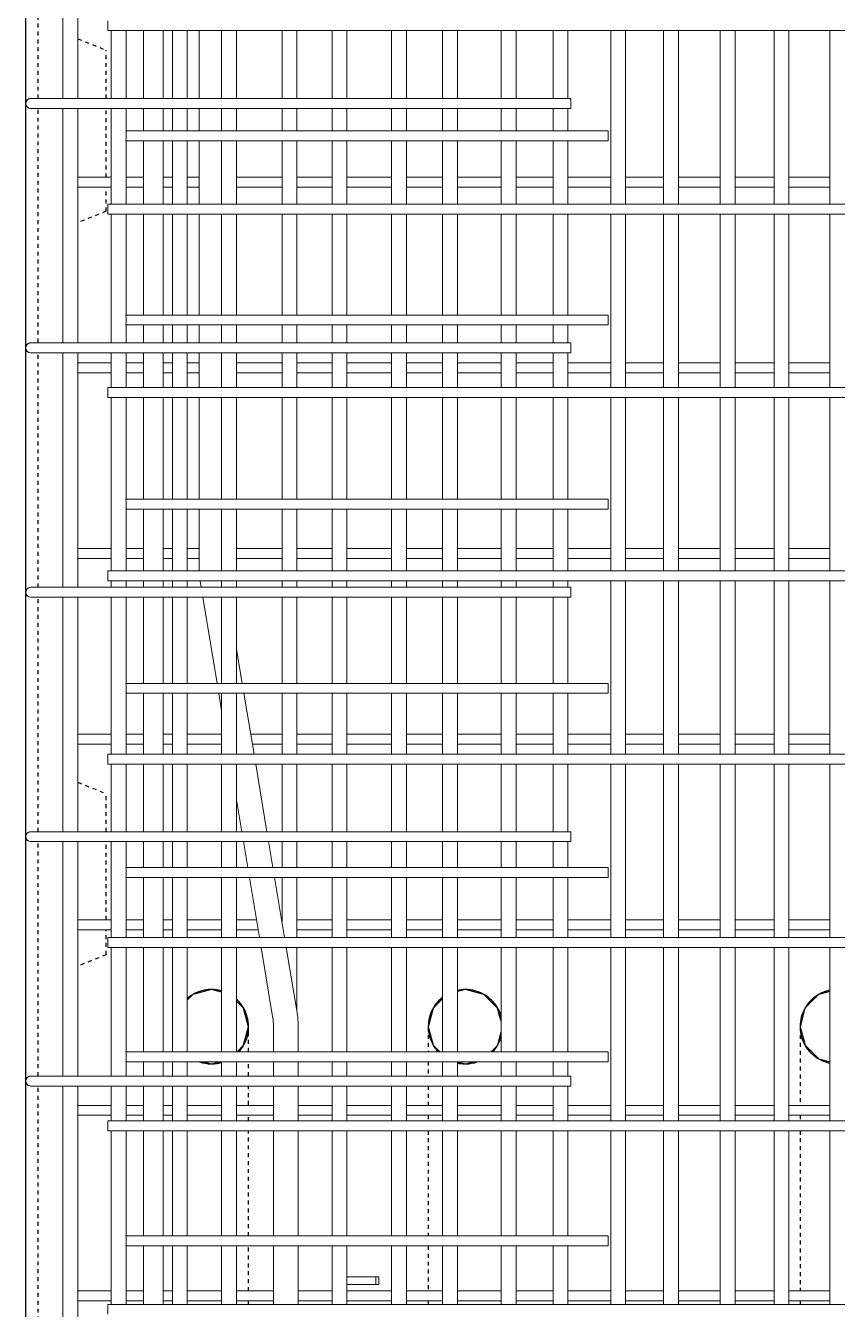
# Model space of a CAD drawing. Header units: millimetres. Extents: x -22025 to -1429, y -2879 to 29261.
# Drawn here: x -20245 to -19590, y -473 to 563 of the extents above; entities that cross this region are included whole.
import ezdxf

# ---------------------------------------------------------------- set-up
doc = ezdxf.new("R2010")
doc.units = ezdxf.units.MM
doc.linetypes.add('Dash', pattern=[6.36, 3.18, -3.18])
for name, color, linetype, lineweight in [('A-GENM', 13, 'Continuous', 18), ('A-WALL', 113, 'Continuous', 25), ('A-WALL-HDLN', 110, 'Dash', 25), ('S-RBAR', 171, 'Continuous', 18)]:
    doc.layers.add(name, color=color, linetype=linetype, lineweight=lineweight)

# ---------------------------------------------------------------- blocks, each defined once
blk = doc.blocks.new('RR spread anchor face based - RR-SA-1_4-160-V1-Elevation Front Copy 1')
at = {"layer": 'A-GENM'}
for p, q in [((-19985.3, -447), (-19962.1, -447)), ((-19962.1, -453), (-19985.3, -453)), ((-19962.1, -447), (-19959.6, -447)), ((-19962.1, -453), (-19962.1, -447)), ((-19959.6, -453), (-19962.1, -453)), ((-19959.6, -447), (-19959.6, -453))]:
    blk.add_line(p, q, dxfattribs=at)

msp = doc.modelspace()

# ---------------------------------------------------------------- linework, layer by layer
at = {"layer": 'A-WALL'}
for p, q in [((-20244.5695, -1395), (-20244.5695, 7660)), ((-20086.41565, -217.20083), (-20094.67313, -215)), ((-19889.67313, -215), (-19896.10796, -216.72879)), ((-20101.1158, -273.28286), (-20094.67313, -275)), ((-20094.67313, -275), (-20088.28166, -273.28286)), ((-19896.10796, -273.28495), (-19889.67313, -275)), ((-19889.67313, -275), (-19883.28166, -273.28286))]:
    msp.add_line(p, q, dxfattribs=at)
at = {"layer": 'A-WALL', "flags": 128}
for points in [[(-20094.67313, -215), (-20109.70763, -219.03919), (-20114.14093, -223.49019)], [(-19860.85521, -240.60009), (-19863.71232, -229.96549), (-19874.74222, -218.97947), (-19889.67313, -215)], [(-19595.5695, -216.58413), (-19604.70763, -219.03919), (-19615.69366, -230.06909), (-19619.67313, -245)], [(-20064.67313, -245), (-20068.71232, -229.96549), (-20074.41565, -224.28485)], [(-19908.10796, -222.4531), (-19915.69366, -230.06909), (-19919.67313, -245)], [(-20073.98326, -265.28286), (-20068.6526, -259.93091), (-20064.67313, -245)], [(-20064.67313, -250.06082), (-20064.67313, -245.13838), (-20064.67313, -245)], [(-19919.67313, -245), (-19915.63393, -260.03451), (-19910.36462, -265.28286)], [(-19619.67313, -245), (-19615.63393, -260.03451), (-19604.60403, -271.02053), (-19595.5695, -273.42847)], [(-19868.98326, -265.28286), (-19863.6526, -259.93091), (-19860.85521, -249.43517)]]:
    msp.add_lwpolyline(points, dxfattribs=at)
at = {"layer": 'A-WALL'}
for centre, start, end in [((-20094.67313, -245), 90.72252687, 119.42229601), ((-20094.67313, -245), 75, 89.26639009), ((-19889.67313, -245), 90.72252687, 102.43114358), ((-19889.67313, -245), 61.01869337, 89.26639009), ((-19589.67313, -245), 101.39091577, 119.42229601), ((-20094.67313, -245), 120.83030229, 130.78622446), ((-20094.67313, -245), 30.83105155, 47.30733432), ((-19889.67313, -245), 128.29242144, 149.6053058), ((-19889.67313, -245), 30.83105155, 59.6045335), ((-19589.67313, -245), 120.83030229, 149.6053058), ((-20094.67313, -245), 0.3777518, 29.77056829), ((-19889.67313, -245), 150.6727618, 179.61937532), ((-19889.67313, -245), 15.80010152, 29.77056829), ((-19589.67313, -245), 150.6727618, 179.61937532), ((-20094.67313, -245), 330.71898335, 359.57221129), ((-19889.67313, -245), 180.42457698, 209.72326815), ((-19589.67313, -245), 180.42457698, 209.72326815), ((-19889.67313, -245), 330.71898335, 344.19989848), ((-20094.67313, -245), 317.24604416, 329.6241405), ((-19889.67313, -245), 210.81300667, 222.75395584), ((-19889.67313, -245), 317.24604416, 329.6241405), ((-19589.67313, -245), 210.81300667, 239.62313313), ((-20094.67313, -245), 251.52197014, 269.26797703), ((-20094.67313, -245), 270.72093746, 285), ((-19889.67313, -245), 257.56885642, 269.26797703), ((-19889.67313, -245), 270.72093746, 288.47802986), ((-19589.67313, -245), 241.01713814, 258.60908423)]:
    msp.add_arc(centre, 30, start, end, dxfattribs=at)
at = {"layer": 'A-WALL-HDLN'}
for p, q in [((-20234.56692, 504), (-20234.56692, 693.22222)), ((-20202.5695, 552.19023), (-20179.5695, 542.99023)), ((-20179.5695, 504), (-20179.5695, 542.99023)), ((-20234.56692, 307.24864), (-20234.56692, 496)), ((-20179.5695, 440.40138), (-20179.5695, 496)), ((-20179.5695, 412.99023), (-20179.5695, 432.40138)), ((-20179.5695, 412.99023), (-20202.5695, 403.79023)), ((-20234.56692, 109.55556), (-20234.56692, 298.77778)), ((-20234.56692, -87.66667), (-20234.56692, 101.55556)), ((-20202.5695, -47.80977), (-20179.5695, -57.00977)), ((-20179.5695, -87.66667), (-20179.5695, -57.00977)), ((-20234.56692, -284.88889), (-20234.56692, -95.66667)), ((-20179.5695, -158.73241), (-20179.5695, -95.66667)), ((-20179.5695, -187.00977), (-20179.5695, -166.73241)), ((-20179.5695, -187.00977), (-20202.5695, -196.20977)), ((-20234.56692, -482.11111), (-20234.56692, -292.88889)), ((-20064.67313, -308.13961), (-20064.67313, -292.88889)), ((-20064.67313, -321.11475), (-20064.67313, -316.51586)), ((-19919.67313, -316.51586), (-19919.67313, -321.11475)), ((-19619.67313, -316.51586), (-19619.67313, -321.11475)), ((-20064.67313, -413.92399), (-20064.67313, -329.11475)), ((-19919.67313, -335), (-19919.67313, -413.92399)), ((-19619.67313, -335), (-19619.67313, -458.29931)), ((-20064.67313, -458.29931), (-20064.67313, -421.92399)), ((-19919.67313, -421.92399), (-19919.67313, -458.29931)), ((-20064.67313, -469.09836), (-20064.67313, -466.29931)), ((-19919.67313, -466.29931), (-19919.67313, -469.09836)), ((-19619.67313, -466.29931), (-19619.67313, -469.09836))]:
    msp.add_line(p, q, dxfattribs=at)
at = {"layer": 'A-WALL-HDLN', "flags": 128}
for points in [[(-19919.67313, -245.38007), (-19919.67313, -249.10169), (-19919.67313, -261.03291), (-19919.67313, -265.28286)], [(-19619.67313, -245.38007), (-19619.67313, -249.10169), (-19619.67313, -261.03291), (-19619.67313, -279.70613), (-19619.67313, -303.41931), (-19619.67313, -308.51586)], [(-20064.67313, -265.28286), (-20064.67313, -263.98882), (-20064.67313, -250.72272), (-20064.67313, -250.06314)], [(-20064.67313, -284.88889), (-20064.67313, -283.7275), (-20064.67313, -273.28286)], [(-19919.67313, -273.28286), (-19919.67313, -279.70613), (-19919.67313, -284.88889)], [(-19919.67313, -292.88889), (-19919.67313, -303.41931), (-19919.67313, -308.51586)], [(-19919.67313, -329.11475), (-19919.67313, -330.01104), (-19919.67313, -335)], [(-19619.67313, -329.11475), (-19619.67313, -330.01104), (-19619.67313, -335)]]:
    msp.add_lwpolyline(points, dxfattribs=at)
at = {"layer": 'S-RBAR'}
for p, q in [((-20214.5695, 504), (-20214.5695, 693.22222)), ((-20202.5695, 504), (-20202.5695, 693.22222)), ((-20178.38411, 566.78689), (-20178.38411, 558.78689)), ((-19004.5695, 558.78689), (-20178.38411, 558.78689)), ((-20175.5695, 504), (-20175.5695, 558.78689)), ((-20163.5695, 504), (-20163.5695, 558.78689)), ((-20149.5695, 504), (-20149.5695, 558.78689)), ((-20133.5695, 504), (-20133.5695, 558.78689)), ((-20126.14093, 504), (-20126.14093, 558.78689)), ((-20114.14093, 504), (-20114.14093, 558.78689)), ((-20104.5695, 504), (-20104.5695, 558.78689)), ((-20086.41565, 504), (-20086.41565, 558.78689)), ((-20074.41565, 504), (-20074.41565, 558.78689)), ((-20037.71235, 504), (-20037.71235, 558.78689)), ((-20025.71235, 504), (-20025.71235, 558.78689)), ((-19997.26181, 504), (-19997.26181, 558.78689)), ((-19985.26181, 504), (-19985.26181, 558.78689)), ((-19949.28378, 504), (-19949.28378, 558.78689)), ((-19937.28378, 504), (-19937.28378, 558.78689)), ((-19908.10796, 504), (-19908.10796, 558.78689)), ((-19896.10796, 504), (-19896.10796, 558.78689)), ((-19860.85521, 504), (-19860.85521, 558.78689)), ((-19848.85521, 504), (-19848.85521, 558.78689)), ((-19818.95411, 504), (-19818.95411, 558.78689)), ((-19806.95411, 504), (-19806.95411, 558.78689)), ((-19772.42664, 418.80328), (-19772.42664, 558.78689)), ((-19760.42664, 418.80328), (-19760.42664, 558.78689)), ((-19729.80027, 418.80328), (-19729.80027, 558.78689)), ((-19717.80027, 418.80328), (-19717.80027, 558.78689)), ((-19683.99807, 418.80328), (-19683.99807, 558.78689)), ((-19671.99807, 418.80328), (-19671.99807, 558.78689)), ((-19640.64642, 418.80328), (-19640.64642, 558.78689)), ((-19628.64642, 418.80328), (-19628.64642, 558.78689)), ((-19595.5695, 418.80328), (-19595.5695, 558.78689)), ((-20240.5695, 504), (-20220.5695, 504)), ((-19804.5695, 504), (-20220.5695, 504)), ((-19804.5695, 504), (-19804.5695, 496)), ((-20240.5695, 496), (-20220.5695, 496)), ((-19804.5695, 496), (-20220.5695, 496)), ((-20214.5695, 307.24864), (-20214.5695, 496)), ((-20202.5695, 307.24864), (-20202.5695, 496)), ((-20175.5695, 418.80328), (-20175.5695, 496)), ((-20163.5695, 418.80328), (-20163.5695, 496)), ((-20149.5695, 477.92277), (-20149.5695, 496)), ((-20133.5695, 477.92277), (-20133.5695, 496)), ((-20126.14093, 477.92277), (-20126.14093, 496)), ((-20114.14093, 477.92277), (-20114.14093, 496)), ((-20104.5695, 477.92277), (-20104.5695, 496)), ((-20086.41565, 477.92277), (-20086.41565, 496)), ((-20074.41565, 477.92277), (-20074.41565, 496)), ((-20037.71235, 477.92277), (-20037.71235, 496)), ((-20025.71235, 477.92277), (-20025.71235, 496)), ((-19997.26181, 477.92277), (-19997.26181, 496)), ((-19985.26181, 477.92277), (-19985.26181, 496)), ((-19949.28378, 477.92277), (-19949.28378, 496)), ((-19937.28378, 477.92277), (-19937.28378, 496)), ((-19908.10796, 477.92277), (-19908.10796, 496)), ((-19896.10796, 477.92277), (-19896.10796, 496)), ((-19860.85521, 477.92277), (-19860.85521, 496)), ((-19848.85521, 477.92277), (-19848.85521, 496)), ((-19818.95411, 477.92277), (-19818.95411, 496)), ((-19806.95411, 477.92277), (-19806.95411, 496)), ((-20164.07475, 477.92277), (-20134.5695, 477.92277)), ((-19774.5695, 477.92277), (-20134.5695, 477.92277)), ((-19774.5695, 477.92277), (-19774.5695, 469.92277)), ((-20164.07475, 469.92277), (-20134.5695, 469.92277)), ((-20149.5695, 418.80328), (-20149.5695, 469.92277)), ((-19774.5695, 469.92277), (-20134.5695, 469.92277)), ((-20133.5695, 418.80328), (-20133.5695, 469.92277)), ((-20126.14093, 418.80328), (-20126.14093, 469.92277)), ((-20114.14093, 418.80328), (-20114.14093, 469.92277)), ((-20104.5695, 418.80328), (-20104.5695, 469.92277)), ((-20086.41565, 418.80328), (-20086.41565, 469.92277)), ((-20074.41565, 418.80328), (-20074.41565, 469.92277)), ((-20037.71235, 418.80328), (-20037.71235, 469.92277)), ((-20025.71235, 418.80328), (-20025.71235, 469.92277)), ((-19997.26181, 418.80328), (-19997.26181, 469.92277)), ((-19985.26181, 418.80328), (-19985.26181, 469.92277)), ((-19949.28378, 418.80328), (-19949.28378, 469.92277)), ((-19937.28378, 418.80328), (-19937.28378, 469.92277)), ((-19908.10796, 418.80328), (-19908.10796, 469.92277)), ((-19896.10796, 418.80328), (-19896.10796, 469.92277)), ((-19860.85521, 418.80328), (-19860.85521, 469.92277)), ((-19848.85521, 418.80328), (-19848.85521, 469.92277)), ((-19818.95411, 418.80328), (-19818.95411, 469.92277)), ((-19806.95411, 418.80328), (-19806.95411, 469.92277)), ((-20175.77315, 440.40138), (-20202.5695, 440.40138)), ((-20149.5695, 440.40138), (-20163.5695, 440.40138)), ((-20126.14093, 440.40138), (-20133.5695, 440.40138)), ((-20104.5695, 440.40138), (-20114.14093, 440.40138)), ((-20037.71235, 440.40138), (-20074.41565, 440.40138)), ((-19997.26181, 440.40138), (-20025.71235, 440.40138)), ((-19949.28378, 440.40138), (-19985.26181, 440.40138)), ((-19908.10796, 440.40138), (-19937.28378, 440.40138)), ((-19860.85521, 440.40138), (-19896.10796, 440.40138)), ((-19818.95411, 440.40138), (-19848.85521, 440.40138)), ((-19772.42664, 440.40138), (-19806.95411, 440.40138)), ((-19729.80027, 440.40138), (-19760.42664, 440.40138)), ((-19683.99807, 440.40138), (-19717.80027, 440.40138)), ((-19640.64642, 440.40138), (-19671.99807, 440.40138)), ((-19595.5695, 440.40138), (-19628.64642, 440.40138)), ((-20175.77315, 432.40138), (-20202.5695, 432.40138)), ((-20149.5695, 432.40138), (-20163.5695, 432.40138)), ((-20126.14093, 432.40138), (-20133.5695, 432.40138)), ((-20104.5695, 432.40138), (-20114.14093, 432.40138)), ((-20037.71235, 432.40138), (-20074.41565, 432.40138)), ((-19997.26181, 432.40138), (-20025.71235, 432.40138)), ((-19949.28378, 432.40138), (-19985.26181, 432.40138)), ((-19908.10796, 432.40138), (-19937.28378, 432.40138)), ((-19860.85521, 432.40138), (-19896.10796, 432.40138)), ((-19818.95411, 432.40138), (-19848.85521, 432.40138)), ((-19772.42664, 432.40138), (-19806.95411, 432.40138)), ((-19729.80027, 432.40138), (-19760.42664, 432.40138)), ((-19683.99807, 432.40138), (-19717.80027, 432.40138)), ((-19640.64642, 432.40138), (-19671.99807, 432.40138)), ((-19595.5695, 432.40138), (-19628.64642, 432.40138)), ((-19004.5695, 418.80328), (-20178.38411, 418.80328)), ((-20178.38411, 418.80328), (-20178.38411, 410.80328)), ((-19004.5695, 410.80328), (-20178.38411, 410.80328)), ((-20175.5695, 307.24864), (-20175.5695, 410.80328)), ((-20163.5695, 307.24864), (-20163.5695, 410.80328)), ((-20149.5695, 329.28164), (-20149.5695, 410.80328)), ((-20133.5695, 329.28164), (-20133.5695, 410.80328)), ((-20126.14093, 329.28164), (-20126.14093, 410.80328)), ((-20114.14093, 329.28164), (-20114.14093, 410.80328)), ((-20104.5695, 329.28164), (-20104.5695, 410.80328)), ((-20086.41565, 329.28164), (-20086.41565, 410.80328)), ((-20074.41565, 329.28164), (-20074.41565, 410.80328)), ((-20037.71235, 329.28164), (-20037.71235, 410.80328)), ((-20025.71235, 329.28164), (-20025.71235, 410.80328)), ((-19997.26181, 329.28164), (-19997.26181, 410.80328)), ((-19985.26181, 329.28164), (-19985.26181, 410.80328)), ((-19949.28378, 329.28164), (-19949.28378, 410.80328)), ((-19937.28378, 329.28164), (-19937.28378, 410.80328)), ((-19908.10796, 329.28164), (-19908.10796, 410.80328)), ((-19896.10796, 329.28164), (-19896.10796, 410.80328)), ((-19860.85521, 329.28164), (-19860.85521, 410.80328)), ((-19848.85521, 329.28164), (-19848.85521, 410.80328)), ((-19818.95411, 329.28164), (-19818.95411, 410.80328)), ((-19806.95411, 329.28164), (-19806.95411, 410.80328)), ((-19772.42664, 270.81967), (-19772.42664, 410.80328)), ((-19760.42664, 270.81967), (-19760.42664, 410.80328)), ((-19729.80027, 270.81967), (-19729.80027, 410.80328)), ((-19717.80027, 270.81967), (-19717.80027, 410.80328)), ((-19683.99807, 270.81967), (-19683.99807, 410.80328)), ((-19671.99807, 270.81967), (-19671.99807, 410.80328)), ((-19640.64642, 270.81967), (-19640.64642, 410.80328)), ((-19628.64642, 270.81967), (-19628.64642, 410.80328)), ((-19595.5695, 270.81967), (-19595.5695, 410.80328)), ((-20164.07475, 329.28164), (-20134.5695, 329.28164)), ((-20164.07475, 321.28164), (-20134.5695, 321.28164)), ((-20149.5695, 307.24864), (-20149.5695, 321.28164)), ((-19774.5695, 329.28164), (-20134.5695, 329.28164)), ((-19774.5695, 321.28164), (-20134.5695, 321.28164)), ((-20133.5695, 307.24864), (-20133.5695, 321.28164)), ((-20126.14093, 307.24864), (-20126.14093, 321.28164)), ((-20114.14093, 307.24864), (-20114.14093, 321.28164)), ((-20104.5695, 307.24864), (-20104.5695, 321.28164)), ((-20086.41565, 306.77778), (-20086.41565, 321.28164)), ((-20074.41565, 306.77778), (-20074.41565, 321.28164)), ((-20037.71235, 306.77778), (-20037.71235, 321.28164)), ((-20025.71235, 306.77778), (-20025.71235, 321.28164)), ((-19997.26181, 306.77778), (-19997.26181, 321.28164)), ((-19985.26181, 306.77778), (-19985.26181, 321.28164)), ((-19949.28378, 306.77778), (-19949.28378, 321.28164)), ((-19937.28378, 306.77778), (-19937.28378, 321.28164)), ((-19908.10796, 306.77778), (-19908.10796, 321.28164)), ((-19896.10796, 306.77778), (-19896.10796, 321.28164)), ((-19860.85521, 306.77778), (-19860.85521, 321.28164)), ((-19848.85521, 306.77778), (-19848.85521, 321.28164)), ((-19818.95411, 306.77778), (-19818.95411, 321.28164)), ((-19806.95411, 306.77778), (-19806.95411, 321.28164)), ((-19774.5695, 329.28164), (-19774.5695, 321.28164)), ((-20240.5695, 306.77778), (-20220.5695, 306.77778)), ((-19804.5695, 306.77778), (-20220.5695, 306.77778)), ((-19804.5695, 306.77778), (-19804.5695, 298.77778)), ((-20240.5695, 298.77778), (-20220.5695, 298.77778)), ((-19804.5695, 298.77778), (-20220.5695, 298.77778)), ((-20214.5695, 109.55556), (-20214.5695, 298.77778)), ((-20202.5695, 109.55556), (-20202.5695, 298.77778)), ((-20175.77315, 290.61793), (-20202.5695, 290.61793)), ((-20175.5695, 270.81967), (-20175.5695, 298.77778)), ((-20163.5695, 270.81967), (-20163.5695, 298.77778)), ((-20149.5695, 290.61793), (-20163.5695, 290.61793)), ((-20149.5695, 270.81967), (-20149.5695, 298.77778)), ((-20133.5695, 270.81967), (-20133.5695, 298.77778)), ((-20126.14093, 290.61793), (-20133.5695, 290.61793)), ((-20126.14093, 270.81967), (-20126.14093, 298.77778)), ((-20114.14093, 270.81967), (-20114.14093, 298.77778)), ((-20104.5695, 290.61793), (-20114.14093, 290.61793)), ((-20104.5695, 270.81967), (-20104.5695, 298.77778)), ((-20086.41565, 270.81967), (-20086.41565, 298.77778)), ((-20074.41565, 270.81967), (-20074.41565, 298.77778)), ((-20037.71235, 290.61793), (-20074.41565, 290.61793)), ((-20037.71235, 270.81967), (-20037.71235, 298.77778)), ((-20025.71235, 270.81967), (-20025.71235, 298.77778)), ((-19997.26181, 290.61793), (-20025.71235, 290.61793)), ((-19997.26181, 270.81967), (-19997.26181, 298.77778)), ((-19985.26181, 270.81967), (-19985.26181, 298.77778)), ((-19949.28378, 290.61793), (-19985.26181, 290.61793)), ((-19949.28378, 270.81967), (-19949.28378, 298.77778)), ((-19937.28378, 270.81967), (-19937.28378, 298.77778)), ((-19908.10796, 290.61793), (-19937.28378, 290.61793)), ((-19908.10796, 270.81967), (-19908.10796, 298.77778)), ((-19896.10796, 270.81967), (-19896.10796, 298.77778)), ((-19860.85521, 290.61793), (-19896.10796, 290.61793)), ((-19860.85521, 270.81967), (-19860.85521, 298.77778)), ((-19848.85521, 270.81967), (-19848.85521, 298.77778)), ((-19818.95411, 290.61793), (-19848.85521, 290.61793)), ((-19818.95411, 270.81967), (-19818.95411, 298.77778)), ((-19806.95411, 270.81967), (-19806.95411, 298.77778)), ((-19772.42664, 290.61793), (-19806.95411, 290.61793)), ((-19729.80027, 290.61793), (-19760.42664, 290.61793)), ((-19683.99807, 290.61793), (-19717.80027, 290.61793)), ((-19640.64642, 290.61793), (-19671.99807, 290.61793)), ((-19595.5695, 290.61793), (-19628.64642, 290.61793)), ((-20175.77315, 282.61793), (-20202.5695, 282.61793)), ((-20149.5695, 282.61793), (-20163.5695, 282.61793)), ((-20126.14093, 282.61793), (-20133.5695, 282.61793)), ((-20104.5695, 282.61793), (-20114.14093, 282.61793)), ((-20037.71235, 282.61793), (-20074.41565, 282.61793)), ((-19997.26181, 282.61793), (-20025.71235, 282.61793)), ((-19949.28378, 282.61793), (-19985.26181, 282.61793)), ((-19908.10796, 282.61793), (-19937.28378, 282.61793)), ((-19860.85521, 282.61793), (-19896.10796, 282.61793)), ((-19818.95411, 282.61793), (-19848.85521, 282.61793)), ((-19772.42664, 282.61793), (-19806.95411, 282.61793)), ((-19729.80027, 282.61793), (-19760.42664, 282.61793)), ((-19683.99807, 282.61793), (-19717.80027, 282.61793)), ((-19640.64642, 282.61793), (-19671.99807, 282.61793)), ((-19595.5695, 282.61793), (-19628.64642, 282.61793)), ((-19004.5695, 270.81967), (-20178.38411, 270.81967)), ((-20178.38411, 270.81967), (-20178.38411, 262.81967)), ((-19004.5695, 262.81967), (-20178.38411, 262.81967)), ((-20175.5695, 122.83607), (-20175.5695, 262.81967)), ((-20163.5695, 122.83607), (-20163.5695, 262.81967)), ((-20149.5695, 180.64052), (-20149.5695, 262.81967)), ((-20133.5695, 180.64052), (-20133.5695, 262.81967)), ((-20126.14093, 180.64052), (-20126.14093, 262.81967)), ((-20114.14093, 180.64052), (-20114.14093, 262.81967)), ((-20104.5695, 180.64052), (-20104.5695, 262.81967)), ((-20086.41565, 180.64052), (-20086.41565, 262.81967)), ((-20074.41565, 180.64052), (-20074.41565, 262.81967)), ((-20037.71235, 180.64052), (-20037.71235, 262.81967)), ((-20025.71235, 180.64052), (-20025.71235, 262.81967)), ((-19997.26181, 180.64052), (-19997.26181, 262.81967)), ((-19985.26181, 180.64052), (-19985.26181, 262.81967)), ((-19949.28378, 180.64052), (-19949.28378, 262.81967)), ((-19937.28378, 180.64052), (-19937.28378, 262.81967)), ((-19908.10796, 180.64052), (-19908.10796, 262.81967)), ((-19896.10796, 180.64052), (-19896.10796, 262.81967)), ((-19860.85521, 180.64052), (-19860.85521, 262.81967)), ((-19848.85521, 180.64052), (-19848.85521, 262.81967)), ((-19818.95411, 180.64052), (-19818.95411, 262.81967)), ((-19806.95411, 180.64052), (-19806.95411, 262.81967)), ((-19772.42664, 122.83607), (-19772.42664, 262.81967)), ((-19760.42664, 122.83607), (-19760.42664, 262.81967)), ((-19729.80027, 122.83607), (-19729.80027, 262.81967)), ((-19717.80027, 122.83607), (-19717.80027, 262.81967)), ((-19683.99807, 122.83607), (-19683.99807, 262.81967)), ((-19671.99807, 122.83607), (-19671.99807, 262.81967)), ((-19640.64642, 122.83607), (-19640.64642, 262.81967)), ((-19628.64642, 122.83607), (-19628.64642, 262.81967)), ((-19595.5695, 122.83607), (-19595.5695, 262.81967)), ((-20164.07475, 180.64052), (-20134.5695, 180.64052)), ((-19774.5695, 180.64052), (-20134.5695, 180.64052)), ((-19774.5695, 180.64052), (-19774.5695, 172.64052)), ((-20164.07475, 172.64052), (-20134.5695, 172.64052)), ((-20149.5695, 122.83607), (-20149.5695, 172.64052)), ((-19774.5695, 172.64052), (-20134.5695, 172.64052)), ((-20133.5695, 122.83607), (-20133.5695, 172.64052)), ((-20126.14093, 122.83607), (-20126.14093, 172.64052)), ((-20114.14093, 122.83607), (-20114.14093, 172.64052)), ((-20104.5695, 126.46784), (-20104.5695, 172.64052)), ((-20086.41565, 122.83607), (-20086.41565, 172.64052)), ((-20074.41565, 122.83607), (-20074.41565, 172.64052)), ((-20037.71235, 122.83607), (-20037.71235, 172.64052)), ((-20025.71235, 122.83607), (-20025.71235, 172.64052)), ((-19997.26181, 122.83607), (-19997.26181, 172.64052)), ((-19985.26181, 122.83607), (-19985.26181, 172.64052)), ((-19949.28378, 122.83607), (-19949.28378, 172.64052)), ((-19937.28378, 122.83607), (-19937.28378, 172.64052)), ((-19908.10796, 122.83607), (-19908.10796, 172.64052)), ((-19896.10796, 122.83607), (-19896.10796, 172.64052)), ((-19860.85521, 122.83607), (-19860.85521, 172.64052)), ((-19848.85521, 122.83607), (-19848.85521, 172.64052)), ((-19818.95411, 122.83607), (-19818.95411, 172.64052)), ((-19806.95411, 122.83607), (-19806.95411, 172.64052)), ((-20175.77315, 140.83449), (-20202.5695, 140.83449)), ((-20149.5695, 140.83449), (-20163.5695, 140.83449)), ((-20126.14093, 140.83449), (-20133.5695, 140.83449)), ((-20104.5695, 140.83449), (-20114.14093, 140.83449)), ((-20037.71235, 140.83449), (-20074.41565, 140.83449)), ((-19997.26181, 140.83449), (-20025.71235, 140.83449)), ((-19949.28378, 140.83449), (-19985.26181, 140.83449)), ((-19908.10796, 140.83449), (-19937.28378, 140.83449)), ((-19860.85521, 140.83449), (-19896.10796, 140.83449)), ((-19818.95411, 140.83449), (-19848.85521, 140.83449)), ((-19772.42664, 140.83449), (-19806.95411, 140.83449)), ((-19729.80027, 140.83449), (-19760.42664, 140.83449)), ((-19683.99807, 140.83449), (-19717.80027, 140.83449)), ((-19640.64642, 140.83449), (-19671.99807, 140.83449)), ((-19595.5695, 140.83449), (-19628.64642, 140.83449)), ((-20175.77315, 132.83449), (-20202.5695, 132.83449)), ((-20149.5695, 132.83449), (-20163.5695, 132.83449)), ((-20126.14093, 132.83449), (-20133.5695, 132.83449)), ((-20104.5695, 132.83449), (-20114.14093, 132.83449)), ((-20037.71235, 132.83449), (-20074.41565, 132.83449)), ((-19997.26181, 132.83449), (-20025.71235, 132.83449)), ((-19949.28378, 132.83449), (-19985.26181, 132.83449)), ((-19908.10796, 132.83449), (-19937.28378, 132.83449)), ((-19860.85521, 132.83449), (-19896.10796, 132.83449)), ((-19818.95411, 132.83449), (-19848.85521, 132.83449)), ((-19772.42664, 132.83449), (-19806.95411, 132.83449)), ((-19729.80027, 132.83449), (-19760.42664, 132.83449)), ((-19683.99807, 132.83449), (-19717.80027, 132.83449)), ((-19640.64642, 132.83449), (-19671.99807, 132.83449)), ((-19595.5695, 132.83449), (-19628.64642, 132.83449)), ((-19004.5695, 122.83607), (-20178.38411, 122.83607)), ((-20178.38411, 122.83607), (-20178.38411, 114.83607)), ((-19004.5695, 114.83607), (-20178.38411, 114.83607)), ((-20175.5695, 109.55556), (-20175.5695, 114.83607)), ((-20163.5695, 109.55556), (-20163.5695, 114.83607)), ((-20149.5695, 109.55556), (-20149.5695, 114.83607)), ((-20133.5695, 109.55556), (-20133.5695, 114.83607)), ((-20126.14093, 109.55556), (-20126.14093, 114.83607)), ((-20114.14093, 109.55556), (-20114.14093, 114.83607)), ((-20086.41565, 109.55556), (-20086.41565, 114.83607)), ((-20074.41565, 109.55556), (-20074.41565, 114.83607)), ((-20037.71235, 109.55556), (-20037.71235, 114.83607)), ((-20025.71235, 109.55556), (-20025.71235, 114.83607)), ((-19997.26181, 109.55556), (-19997.26181, 114.83607)), ((-19985.26181, 109.55556), (-19985.26181, 114.83607)), ((-19949.28378, 109.55556), (-19949.28378, 114.83607)), ((-19937.28378, 109.55556), (-19937.28378, 114.83607)), ((-19908.10796, 109.55556), (-19908.10796, 114.83607)), ((-19896.10796, 109.55556), (-19896.10796, 114.83607)), ((-19860.85521, 109.55556), (-19860.85521, 114.83607)), ((-19848.85521, 109.55556), (-19848.85521, 114.83607)), ((-19818.95411, 109.55556), (-19818.95411, 114.83607)), ((-19806.95411, 109.55556), (-19806.95411, 114.83607)), ((-19772.42664, -25.14754), (-19772.42664, 114.83607)), ((-19760.42664, -25.14754), (-19760.42664, 114.83607)), ((-19729.80027, -25.14754), (-19729.80027, 114.83607)), ((-19717.80027, -25.14754), (-19717.80027, 114.83607)), ((-19683.99807, -25.14754), (-19683.99807, 114.83607)), ((-19671.99807, -25.14754), (-19671.99807, 114.83607)), ((-19640.64642, -25.14754), (-19640.64642, 114.83607)), ((-19628.64642, -25.14754), (-19628.64642, 114.83607)), ((-19595.5695, -25.14754), (-19595.5695, 114.83607)), ((-20240.5695, 109.55556), (-20220.5695, 109.55556)), ((-19804.5695, 109.55556), (-20220.5695, 109.55556)), ((-20102.99222, 109.55556), (-20103.34495, 111.67193)), ((-19804.5695, 109.55556), (-19804.5695, 101.55556)), ((-20240.5695, 101.55556), (-20220.5695, 101.55556)), ((-19804.5695, 101.55556), (-20220.5695, 101.55556)), ((-20214.5695, -87.66667), (-20214.5695, 101.55556)), ((-20202.5695, -87.66667), (-20202.5695, 101.55556)), ((-20175.5695, -25.14754), (-20175.5695, 101.55556)), ((-20163.5695, -25.14754), (-20163.5695, 101.55556)), ((-20149.5695, 31.99939), (-20149.5695, 101.55556)), ((-20133.5695, 31.99939), (-20133.5695, 101.55556)), ((-20126.14093, 31.99939), (-20126.14093, 101.55556)), ((-20114.14093, 31.99939), (-20114.14093, 101.55556)), ((-20090.06619, 31.99939), (-20101.65889, 101.55556)), ((-20086.41565, 31.99939), (-20086.41565, 101.55556)), ((-20074.41565, 31.99939), (-20074.41565, 101.55556)), ((-20037.71235, 31.99939), (-20037.71235, 101.55556)), ((-20025.71235, 31.99939), (-20025.71235, 101.55556)), ((-19997.26181, 31.99939), (-19997.26181, 101.55556)), ((-19985.26181, 31.99939), (-19985.26181, 101.55556)), ((-19949.28378, 31.99939), (-19949.28378, 101.55556)), ((-19937.28378, 31.99939), (-19937.28378, 101.55556)), ((-19908.10796, 31.99939), (-19908.10796, 101.55556)), ((-19896.10796, 31.99939), (-19896.10796, 101.55556)), ((-19860.85521, 31.99939), (-19860.85521, 101.55556)), ((-19848.85521, 31.99939), (-19848.85521, 101.55556)), ((-19818.95411, 31.99939), (-19818.95411, 101.55556)), ((-19806.95411, 31.99939), (-19806.95411, 101.55556)), ((-20069.79032, 31.99939), (-20074.41565, 59.75139)), ((-20164.07475, 31.99939), (-20134.5695, 31.99939)), ((-19774.5695, 31.99939), (-20134.5695, 31.99939)), ((-19774.5695, 31.99939), (-19774.5695, 23.99939)), ((-20164.07475, 23.99939), (-20134.5695, 23.99939)), ((-20149.5695, -25.14754), (-20149.5695, 23.99939)), ((-19774.5695, 23.99939), (-20134.5695, 23.99939)), ((-20133.5695, -25.14754), (-20133.5695, 23.99939)), ((-20126.14093, -25.14754), (-20126.14093, 23.99939)), ((-20114.14093, -25.14754), (-20114.14093, 23.99939)), ((-20086.41565, 10.09614), (-20088.73286, 23.99939)), ((-20086.41565, -25.14754), (-20086.41565, 23.99939)), ((-20074.41565, -25.14754), (-20074.41565, 23.99939)), ((-20060.26583, -25.14754), (-20068.45699, 23.99939)), ((-20037.71235, -25.14754), (-20037.71235, 23.99939)), ((-20025.71235, -25.14754), (-20025.71235, 23.99939)), ((-19997.26181, -25.14754), (-19997.26181, 23.99939)), ((-19985.26181, -25.14754), (-19985.26181, 23.99939)), ((-19949.28378, -25.14754), (-19949.28378, 23.99939)), ((-19937.28378, -25.14754), (-19937.28378, 23.99939)), ((-19908.10796, -25.14754), (-19908.10796, 23.99939)), ((-19896.10796, -25.14754), (-19896.10796, 23.99939)), ((-19860.85521, -25.14754), (-19860.85521, 23.99939)), ((-19848.85521, -25.14754), (-19848.85521, 23.99939)), ((-19818.95411, -25.14754), (-19818.95411, 23.99939)), ((-19806.95411, -25.14754), (-19806.95411, 23.99939)), ((-20175.77315, -8.94896), (-20202.5695, -8.94896)), ((-20149.5695, -8.94896), (-20163.5695, -8.94896)), ((-20126.14093, -8.94896), (-20133.5695, -8.94896)), ((-20086.41565, -8.94896), (-20114.14093, -8.94896)), ((-20037.71235, -8.94896), (-20062.96559, -8.94896)), ((-19997.26181, -8.94896), (-20025.71235, -8.94896)), ((-19949.28378, -8.94896), (-19985.26181, -8.94896)), ((-19908.10796, -8.94896), (-19937.28378, -8.94896)), ((-19860.85521, -8.94896), (-19896.10796, -8.94896)), ((-19818.95411, -8.94896), (-19848.85521, -8.94896)), ((-19772.42664, -8.94896), (-19806.95411, -8.94896)), ((-19729.80027, -8.94896), (-19760.42664, -8.94896)), ((-19683.99807, -8.94896), (-19717.80027, -8.94896)), ((-19640.64642, -8.94896), (-19671.99807, -8.94896)), ((-19595.5695, -8.94896), (-19628.64642, -8.94896)), ((-20175.77315, -16.94896), (-20202.5695, -16.94896)), ((-20149.5695, -16.94896), (-20163.5695, -16.94896)), ((-20126.14093, -16.94896), (-20133.5695, -16.94896)), ((-20086.41565, -16.94896), (-20114.14093, -16.94896)), ((-20037.71235, -16.94896), (-20061.63226, -16.94896)), ((-19997.26181, -16.94896), (-20025.71235, -16.94896)), ((-19949.28378, -16.94896), (-19985.26181, -16.94896)), ((-19908.10796, -16.94896), (-19937.28378, -16.94896)), ((-19860.85521, -16.94896), (-19896.10796, -16.94896)), ((-19818.95411, -16.94896), (-19848.85521, -16.94896)), ((-19772.42664, -16.94896), (-19806.95411, -16.94896)), ((-19729.80027, -16.94896), (-19760.42664, -16.94896)), ((-19683.99807, -16.94896), (-19717.80027, -16.94896)), ((-19640.64642, -16.94896), (-19671.99807, -16.94896)), ((-19595.5695, -16.94896), (-19628.64642, -16.94896)), ((-19004.5695, -25.14754), (-20178.38411, -25.14754)), ((-20178.38411, -25.14754), (-20178.38411, -33.14754)), ((-19004.5695, -33.14754), (-20178.38411, -33.14754)), ((-20175.5695, -87.66667), (-20175.5695, -33.14754)), ((-20163.5695, -87.66667), (-20163.5695, -33.14754)), ((-20149.5695, -87.66667), (-20149.5695, -33.14754)), ((-20133.5695, -87.66667), (-20133.5695, -33.14754)), ((-20126.14093, -87.66667), (-20126.14093, -33.14754)), ((-20114.14093, -87.66667), (-20114.14093, -33.14754)), ((-20086.41565, -87.66667), (-20086.41565, -33.14754)), ((-20074.41565, -87.66667), (-20074.41565, -33.14754)), ((-20049.84598, -87.66667), (-20058.9325, -33.14754)), ((-20037.71235, -87.66667), (-20037.71235, -33.14754)), ((-20025.71235, -87.66667), (-20025.71235, -33.14754)), ((-19997.26181, -87.66667), (-19997.26181, -33.14754)), ((-19985.26181, -87.66667), (-19985.26181, -33.14754)), ((-19949.28378, -87.66667), (-19949.28378, -33.14754)), ((-19937.28378, -87.66667), (-19937.28378, -33.14754)), ((-19908.10796, -87.66667), (-19908.10796, -33.14754)), ((-19896.10796, -87.66667), (-19896.10796, -33.14754)), ((-19860.85521, -87.66667), (-19860.85521, -33.14754)), ((-19848.85521, -87.66667), (-19848.85521, -33.14754)), ((-19818.95411, -87.66667), (-19818.95411, -33.14754)), ((-19806.95411, -87.66667), (-19806.95411, -33.14754)), ((-19772.42664, -173.13115), (-19772.42664, -33.14754)), ((-19760.42664, -173.13115), (-19760.42664, -33.14754)), ((-19729.80027, -173.13115), (-19729.80027, -33.14754)), ((-19717.80027, -173.13115), (-19717.80027, -33.14754)), ((-19683.99807, -173.13115), (-19683.99807, -33.14754)), ((-19671.99807, -173.13115), (-19671.99807, -33.14754)), ((-19640.64642, -173.13115), (-19640.64642, -33.14754)), ((-19628.64642, -173.13115), (-19628.64642, -33.14754)), ((-19595.5695, -173.13115), (-19595.5695, -33.14754)), ((-20070.12185, -87.66667), (-20074.41565, -61.90386)), ((-20240.5695, -87.66667), (-20220.5695, -87.66667)), ((-19804.5695, -87.66667), (-20220.5695, -87.66667)), ((-19804.5695, -87.66667), (-19804.5695, -95.66667)), ((-20240.5695, -95.66667), (-20220.5695, -95.66667)), ((-19804.5695, -95.66667), (-20220.5695, -95.66667)), ((-20214.5695, -284.88889), (-20214.5695, -95.66667)), ((-20202.5695, -284.88889), (-20202.5695, -95.66667)), ((-20175.5695, -173.13115), (-20175.5695, -95.66667)), ((-20163.5695, -173.13115), (-20163.5695, -95.66667)), ((-20149.5695, -116.64174), (-20149.5695, -95.66667)), ((-20133.5695, -116.64174), (-20133.5695, -95.66667)), ((-20126.14093, -116.64174), (-20126.14093, -95.66667)), ((-20114.14093, -116.64174), (-20114.14093, -95.66667)), ((-20086.41565, -116.64174), (-20086.41565, -95.66667)), ((-20074.41565, -116.64174), (-20074.41565, -95.66667)), ((-20065.29267, -116.64174), (-20068.78852, -95.66667)), ((-20045.0168, -116.64174), (-20048.51264, -95.66667)), ((-20037.71235, -116.64174), (-20037.71235, -95.66667)), ((-20025.71235, -116.64174), (-20025.71235, -95.66667)), ((-19997.26181, -116.64174), (-19997.26181, -95.66667)), ((-19985.26181, -116.64174), (-19985.26181, -95.66667)), ((-19949.28378, -116.64174), (-19949.28378, -95.66667)), ((-19937.28378, -116.64174), (-19937.28378, -95.66667)), ((-19908.10796, -116.64174), (-19908.10796, -95.66667)), ((-19896.10796, -116.64174), (-19896.10796, -95.66667)), ((-19860.85521, -116.64174), (-19860.85521, -95.66667)), ((-19848.85521, -116.64174), (-19848.85521, -95.66667)), ((-19818.95411, -116.64174), (-19818.95411, -95.66667)), ((-19806.95411, -116.64174), (-19806.95411, -95.66667)), ((-20164.07475, -116.64174), (-20134.5695, -116.64174)), ((-19774.5695, -116.64174), (-20134.5695, -116.64174)), ((-19774.5695, -116.64174), (-19774.5695, -124.64174)), ((-20164.07475, -124.64174), (-20134.5695, -124.64174)), ((-20149.5695, -173.13115), (-20149.5695, -124.64174)), ((-19774.5695, -124.64174), (-20134.5695, -124.64174)), ((-20133.5695, -173.13115), (-20133.5695, -124.64174)), ((-20126.14093, -173.13115), (-20126.14093, -124.64174)), ((-20114.14093, -173.13115), (-20114.14093, -124.64174)), ((-20086.41565, -173.13115), (-20086.41565, -124.64174)), ((-20074.41565, -173.13115), (-20074.41565, -124.64174)), ((-20055.87777, -173.13115), (-20063.95934, -124.64174)), ((-20035.6019, -173.13115), (-20043.68346, -124.64174)), ((-20037.71235, -160.46839), (-20037.71235, -124.64174)), ((-20025.71235, -173.13115), (-20025.71235, -124.64174)), ((-19997.26181, -173.13115), (-19997.26181, -124.64174)), ((-19985.26181, -173.13115), (-19985.26181, -124.64174)), ((-19949.28378, -173.13115), (-19949.28378, -124.64174)), ((-19937.28378, -173.13115), (-19937.28378, -124.64174)), ((-19908.10796, -173.13115), (-19908.10796, -124.64174)), ((-19896.10796, -173.13115), (-19896.10796, -124.64174)), ((-19860.85521, -173.13115), (-19860.85521, -124.64174)), ((-19848.85521, -173.13115), (-19848.85521, -124.64174)), ((-19818.95411, -173.13115), (-19818.95411, -124.64174)), ((-19806.95411, -173.13115), (-19806.95411, -124.64174)), ((-20175.77315, -158.73241), (-20202.5695, -158.73241)), ((-20149.5695, -158.73241), (-20163.5695, -158.73241)), ((-20126.14093, -158.73241), (-20133.5695, -158.73241)), ((-20086.41565, -158.73241), (-20114.14093, -158.73241)), ((-20058.27756, -158.73241), (-20074.41565, -158.73241)), ((-19997.26181, -158.73241), (-20025.71235, -158.73241)), ((-19949.28378, -158.73241), (-19985.26181, -158.73241)), ((-19908.10796, -158.73241), (-19937.28378, -158.73241)), ((-19860.85521, -158.73241), (-19896.10796, -158.73241)), ((-19818.95411, -158.73241), (-19848.85521, -158.73241)), ((-19772.42664, -158.73241), (-19806.95411, -158.73241)), ((-19729.80027, -158.73241), (-19760.42664, -158.73241)), ((-19683.99807, -158.73241), (-19717.80027, -158.73241)), ((-19640.64642, -158.73241), (-19671.99807, -158.73241)), ((-19595.5695, -158.73241), (-19628.64642, -158.73241)), ((-20175.77315, -166.73241), (-20202.5695, -166.73241)), ((-19004.5695, -173.13115), (-20178.38411, -173.13115)), ((-20178.38411, -173.13115), (-20178.38411, -181.13115)), ((-20149.5695, -166.73241), (-20163.5695, -166.73241)), ((-20126.14093, -166.73241), (-20133.5695, -166.73241)), ((-20086.41565, -166.73241), (-20114.14093, -166.73241)), ((-20056.94423, -166.73241), (-20074.41565, -166.73241)), ((-19997.26181, -166.73241), (-20025.71235, -166.73241)), ((-19949.28378, -166.73241), (-19985.26181, -166.73241)), ((-19908.10796, -166.73241), (-19937.28378, -166.73241)), ((-19860.85521, -166.73241), (-19896.10796, -166.73241)), ((-19818.95411, -166.73241), (-19848.85521, -166.73241)), ((-19772.42664, -166.73241), (-19806.95411, -166.73241)), ((-19729.80027, -166.73241), (-19760.42664, -166.73241)), ((-19683.99807, -166.73241), (-19717.80027, -166.73241)), ((-19640.64642, -166.73241), (-19671.99807, -166.73241)), ((-19595.5695, -166.73241), (-19628.64642, -166.73241)), ((-19004.5695, -181.13115), (-20178.38411, -181.13115)), ((-20175.5695, -284.88889), (-20175.5695, -181.13115)), ((-20163.5695, -284.88889), (-20163.5695, -181.13115)), ((-20149.5695, -265.28286), (-20149.5695, -181.13115)), ((-20133.5695, -265.28286), (-20133.5695, -181.13115)), ((-20126.14093, -265.28286), (-20126.14093, -181.13115)), ((-20114.14093, -265.28286), (-20114.14093, -181.13115)), ((-20086.41565, -265.28286), (-20086.41565, -181.13115)), ((-20074.41565, -265.28286), (-20074.41565, -181.13115)), ((-20045.52192, -235.26623), (-20054.54444, -181.13115)), ((-20025.79404, -231.97825), (-20034.26856, -181.13115)), ((-20025.71235, -232.6344), (-20025.71235, -181.13115)), ((-19997.26181, -265.28286), (-19997.26181, -181.13115)), ((-19985.26181, -265.28286), (-19985.26181, -181.13115)), ((-19949.28378, -265.28286), (-19949.28378, -181.13115)), ((-19937.28378, -265.28286), (-19937.28378, -181.13115)), ((-19908.10796, -265.28286), (-19908.10796, -181.13115)), ((-19896.10796, -265.28286), (-19896.10796, -181.13115)), ((-19860.85521, -265.28286), (-19860.85521, -181.13115)), ((-19848.85521, -265.28286), (-19848.85521, -181.13115)), ((-19818.95411, -265.28286), (-19818.95411, -181.13115)), ((-19806.95411, -265.28286), (-19806.95411, -181.13115)), ((-19772.42664, -321.11475), (-19772.42664, -181.13115)), ((-19760.42664, -321.11475), (-19760.42664, -181.13115)), ((-19729.80027, -321.11475), (-19729.80027, -181.13115)), ((-19717.80027, -321.11475), (-19717.80027, -181.13115)), ((-19683.99807, -321.11475), (-19683.99807, -181.13115)), ((-19671.99807, -321.11475), (-19671.99807, -181.13115)), ((-19640.64642, -321.11475), (-19640.64642, -181.13115)), ((-19628.64642, -321.11475), (-19628.64642, -181.13115)), ((-19595.5695, -321.11475), (-19595.5695, -181.13115)), ((-20044.5695, -265.28286), (-20044.5695, -246.77416)), ((-20024.5695, -265.28286), (-20024.5695, -246.77416)), ((-20164.07475, -265.28286), (-20134.5695, -265.28286)), ((-19774.5695, -265.28286), (-20134.5695, -265.28286)), ((-19774.5695, -265.28286), (-19774.5695, -273.28286)), ((-20164.07475, -273.28286), (-20134.5695, -273.28286)), ((-20149.5695, -284.88889), (-20149.5695, -273.28286)), ((-19774.5695, -273.28286), (-20134.5695, -273.28286)), ((-20133.5695, -284.88889), (-20133.5695, -273.28286)), ((-20126.14093, -284.88889), (-20126.14093, -273.28286)), ((-20114.14093, -284.88889), (-20114.14093, -273.28286)), ((-20086.41565, -284.88889), (-20086.41565, -273.28286)), ((-20074.41565, -284.88889), (-20074.41565, -273.28286)), ((-20044.5695, -284.88889), (-20044.5695, -273.28286)), ((-20024.5695, -284.88889), (-20024.5695, -273.28286)), ((-19997.26181, -284.88889), (-19997.26181, -273.28286)), ((-19985.26181, -284.88889), (-19985.26181, -273.28286)), ((-19949.28378, -284.88889), (-19949.28378, -273.28286)), ((-19937.28378, -284.88889), (-19937.28378, -273.28286)), ((-19908.10796, -284.88889), (-19908.10796, -273.28286)), ((-19896.10796, -284.88889), (-19896.10796, -273.28286)), ((-19860.85521, -284.88889), (-19860.85521, -273.28286)), ((-19848.85521, -284.88889), (-19848.85521, -273.28286)), ((-19818.95411, -284.88889), (-19818.95411, -273.28286)), ((-19806.95411, -284.88889), (-19806.95411, -273.28286)), ((-20240.5695, -284.88889), (-20220.5695, -284.88889)), ((-19804.5695, -284.88889), (-20220.5695, -284.88889)), ((-19804.5695, -284.88889), (-19804.5695, -292.88889)), ((-20240.5695, -292.88889), (-20220.5695, -292.88889)), ((-19804.5695, -292.88889), (-20220.5695, -292.88889)), ((-20214.5695, -482.11111), (-20214.5695, -292.88889)), ((-20202.5695, -482.11111), (-20202.5695, -292.88889)), ((-20175.5695, -321.11475), (-20175.5695, -292.88889)), ((-20163.5695, -321.11475), (-20163.5695, -292.88889)), ((-20149.5695, -321.11475), (-20149.5695, -292.88889)), ((-20133.5695, -321.11475), (-20133.5695, -292.88889)), ((-20126.14093, -321.11475), (-20126.14093, -292.88889)), ((-20114.14093, -321.11475), (-20114.14093, -292.88889)), ((-20086.41565, -321.11475), (-20086.41565, -292.88889)), ((-20074.41565, -321.11475), (-20074.41565, -292.88889)), ((-20044.5695, -321.11475), (-20044.5695, -292.88889)), ((-20024.5695, -321.11475), (-20024.5695, -292.88889)), ((-19997.26181, -321.11475), (-19997.26181, -292.88889)), ((-19985.26181, -321.11475), (-19985.26181, -292.88889)), ((-19949.28378, -321.11475), (-19949.28378, -292.88889)), ((-19937.28378, -321.11475), (-19937.28378, -292.88889)), ((-19908.10796, -321.11475), (-19908.10796, -292.88889)), ((-19896.10796, -321.11475), (-19896.10796, -292.88889)), ((-19860.85521, -321.11475), (-19860.85521, -292.88889)), ((-19848.85521, -321.11475), (-19848.85521, -292.88889)), ((-19818.95411, -321.11475), (-19818.95411, -292.88889)), ((-19806.95411, -321.11475), (-19806.95411, -292.88889)), ((-20175.77315, -308.51586), (-20202.5695, -308.51586)), ((-20149.5695, -308.51586), (-20163.5695, -308.51586)), ((-20126.14093, -308.51586), (-20133.5695, -308.51586)), ((-20086.41565, -308.51586), (-20114.14093, -308.51586)), ((-20044.5695, -308.51586), (-20074.41565, -308.51586)), ((-19997.26181, -308.51586), (-20024.5695, -308.51586)), ((-19949.28378, -308.51586), (-19985.26181, -308.51586)), ((-19908.10796, -308.51586), (-19937.28378, -308.51586)), ((-19860.85521, -308.51586), (-19896.10796, -308.51586)), ((-19818.95411, -308.51586), (-19848.85521, -308.51586)), ((-19772.42664, -308.51586), (-19806.95411, -308.51586)), ((-19729.80027, -308.51586), (-19760.42664, -308.51586)), ((-19683.99807, -308.51586), (-19717.80027, -308.51586)), ((-19640.64642, -308.51586), (-19671.99807, -308.51586)), ((-19595.5695, -308.51586), (-19628.64642, -308.51586)), ((-20175.77315, -316.51586), (-20202.5695, -316.51586)), ((-19004.5695, -321.11475), (-20178.38411, -321.11475)), ((-20178.38411, -321.11475), (-20178.38411, -329.11475)), ((-20149.5695, -316.51586), (-20163.5695, -316.51586)), ((-20126.14093, -316.51586), (-20133.5695, -316.51586)), ((-20086.41565, -316.51586), (-20114.14093, -316.51586)), ((-20044.5695, -316.51586), (-20074.41565, -316.51586)), ((-19997.26181, -316.51586), (-20024.5695, -316.51586)), ((-19949.28378, -316.51586), (-19985.26181, -316.51586)), ((-19908.10796, -316.51586), (-19937.28378, -316.51586)), ((-19860.85521, -316.51586), (-19896.10796, -316.51586)), ((-19818.95411, -316.51586), (-19848.85521, -316.51586)), ((-19772.42664, -316.51586), (-19806.95411, -316.51586)), ((-19729.80027, -316.51586), (-19760.42664, -316.51586)), ((-19683.99807, -316.51586), (-19717.80027, -316.51586)), ((-19640.64642, -316.51586), (-19671.99807, -316.51586)), ((-19595.5695, -316.51586), (-19628.64642, -316.51586)), ((-19004.5695, -329.11475), (-20178.38411, -329.11475)), ((-20175.5695, -469.09836), (-20175.5695, -329.11475)), ((-20163.5695, -469.09836), (-20163.5695, -329.11475)), ((-20149.5695, -413.92399), (-20149.5695, -329.11475)), ((-20133.5695, -413.92399), (-20133.5695, -329.11475)), ((-20126.14093, -413.92399), (-20126.14093, -329.11475)), ((-20114.14093, -413.92399), (-20114.14093, -329.11475)), ((-20086.41565, -413.92399), (-20086.41565, -329.11475)), ((-20074.41565, -413.92399), (-20074.41565, -329.11475)), ((-20044.5695, -413.92399), (-20044.5695, -329.11475)), ((-20024.5695, -413.92399), (-20024.5695, -329.11475)), ((-19997.26181, -413.92399), (-19997.26181, -329.11475)), ((-19985.26181, -413.92399), (-19985.26181, -329.11475)), ((-19949.28378, -413.92399), (-19949.28378, -329.11475)), ((-19937.28378, -413.92399), (-19937.28378, -329.11475)), ((-19908.10796, -413.92399), (-19908.10796, -329.11475)), ((-19896.10796, -413.92399), (-19896.10796, -329.11475)), ((-19860.85521, -413.92399), (-19860.85521, -329.11475)), ((-19848.85521, -413.92399), (-19848.85521, -329.11475)), ((-19818.95411, -413.92399), (-19818.95411, -329.11475)), ((-19806.95411, -413.92399), (-19806.95411, -329.11475)), ((-19772.42664, -469.09836), (-19772.42664, -329.11475)), ((-19760.42664, -469.09836), (-19760.42664, -329.11475)), ((-19729.80027, -469.09836), (-19729.80027, -329.11475)), ((-19717.80027, -469.09836), (-19717.80027, -329.11475)), ((-19683.99807, -469.09836), (-19683.99807, -329.11475)), ((-19671.99807, -469.09836), (-19671.99807, -329.11475)), ((-19640.64642, -469.09836), (-19640.64642, -329.11475)), ((-19628.64642, -469.09836), (-19628.64642, -329.11475)), ((-19595.5695, -469.09836), (-19595.5695, -329.11475)), ((-20164.07475, -413.92399), (-20134.5695, -413.92399)), ((-19774.5695, -413.92399), (-20134.5695, -413.92399)), ((-19774.5695, -413.92399), (-19774.5695, -421.92399)), ((-20164.07475, -421.92399), (-20134.5695, -421.92399)), ((-20149.5695, -469.09836), (-20149.5695, -421.92399)), ((-19774.5695, -421.92399), (-20134.5695, -421.92399)), ((-20133.5695, -469.09836), (-20133.5695, -421.92399)), ((-20126.14093, -469.09836), (-20126.14093, -421.92399)), ((-20114.14093, -469.09836), (-20114.14093, -421.92399)), ((-20086.41565, -469.09836), (-20086.41565, -421.92399)), ((-20074.41565, -469.09836), (-20074.41565, -421.92399)), ((-20044.5695, -469.09836), (-20044.5695, -421.92399)), ((-20024.5695, -469.09836), (-20024.5695, -421.92399)), ((-19997.26181, -469.09836), (-19997.26181, -421.92399)), ((-19985.26181, -469.09836), (-19985.26181, -421.92399)), ((-19949.28378, -469.09836), (-19949.28378, -421.92399)), ((-19937.28378, -469.09836), (-19937.28378, -421.92399)), ((-19908.10796, -469.09836), (-19908.10796, -421.92399)), ((-19896.10796, -469.09836), (-19896.10796, -421.92399)), ((-19860.85521, -469.09836), (-19860.85521, -421.92399)), ((-19848.85521, -469.09836), (-19848.85521, -421.92399)), ((-19818.95411, -469.09836), (-19818.95411, -421.92399)), ((-19806.95411, -469.09836), (-19806.95411, -421.92399)), ((-20175.77315, -458.29931), (-20202.5695, -458.29931)), ((-20149.5695, -458.29931), (-20163.5695, -458.29931)), ((-20126.14093, -458.29931), (-20133.5695, -458.29931)), ((-20086.41565, -458.29931), (-20114.14093, -458.29931)), ((-20044.5695, -458.29931), (-20074.41565, -458.29931)), ((-19997.26181, -458.29931), (-20024.5695, -458.29931)), ((-19949.28378, -458.29931), (-19985.26181, -458.29931)), ((-19908.10796, -458.29931), (-19937.28378, -458.29931)), ((-19860.85521, -458.29931), (-19896.10796, -458.29931)), ((-19818.95411, -458.29931), (-19848.85521, -458.29931)), ((-19772.42664, -458.29931), (-19806.95411, -458.29931)), ((-19729.80027, -458.29931), (-19760.42664, -458.29931)), ((-19683.99807, -458.29931), (-19717.80027, -458.29931)), ((-19640.64642, -458.29931), (-19671.99807, -458.29931)), ((-19595.5695, -458.29931), (-19628.64642, -458.29931)), ((-20175.77315, -466.29931), (-20202.5695, -466.29931)), ((-19004.5695, -469.09836), (-20178.38411, -469.09836)), ((-20178.38411, -469.09836), (-20178.38411, -477.09836)), ((-20149.5695, -466.29931), (-20163.5695, -466.29931)), ((-20126.14093, -466.29931), (-20133.5695, -466.29931)), ((-20086.41565, -466.29931), (-20114.14093, -466.29931)), ((-20044.5695, -466.29931), (-20074.41565, -466.29931)), ((-19997.26181, -466.29931), (-20024.5695, -466.29931)), ((-19949.28378, -466.29931), (-19985.26181, -466.29931)), ((-19908.10796, -466.29931), (-19937.28378, -466.29931)), ((-19860.85521, -466.29931), (-19896.10796, -466.29931)), ((-19818.95411, -466.29931), (-19848.85521, -466.29931)), ((-19772.42664, -466.29931), (-19806.95411, -466.29931)), ((-19729.80027, -466.29931), (-19760.42664, -466.29931)), ((-19683.99807, -466.29931), (-19717.80027, -466.29931)), ((-19640.64642, -466.29931), (-19671.99807, -466.29931)), ((-19595.5695, -466.29931), (-19628.64642, -466.29931))]:
    msp.add_line(p, q, dxfattribs=at)
for centre, radius, start, end in [((-20240.5695, 500), 4, 90, 270), ((-20240.5695, 500), 4, 120, 165), ((-20240.5695, 500), 4, 198.48036149, 240), ((-20240.5695, 500), 4, 90, 105), ((-20240.5695, 302.77778), 4, 90, 270), ((-20240.5695, 302.77778), 4, 120, 165), ((-20240.5695, 302.77778), 4, 195, 240), ((-20240.5695, 302.77778), 4, 90, 105), ((-20014.5695, 126.46784), 90, 180, 182.31469119), ((-20014.5695, 126.46784), 90, 187.43184593, 189.46232221), ((-20240.5695, 105.55556), 4, 90, 270), ((-20240.5695, 105.55556), 4, 120, 165), ((-20240.5695, 105.55556), 4, 195, 240), ((-20240.5695, 105.55556), 4, 90, 105), ((-20240.5695, -91.66667), 4, 90, 270), ((-20240.5695, -91.66667), 4, 120, 165), ((-20240.5695, -91.66667), 4, 195, 240), ((-20240.5695, -91.66667), 4, 90, 105), ((-20114.5695, -246.77416), 70, 0, 9.46232221), ((-20114.5695, -246.77416), 90, 0, 9.46232221), ((-20240.5695, -288.88889), 4, 90, 270), ((-20240.5695, -288.88889), 4, 120, 165), ((-20240.5695, -288.88889), 4, 195, 240), ((-20240.5695, -288.88889), 4, 90, 105)]:
    msp.add_arc(centre, radius, start, end, dxfattribs=at)

# ---------------------------------------------------------------- block references
at = {"layer": 'A-GENM'}
msp.add_blockref('RR spread anchor face based - RR-SA-1_4-160-V1-Elevation Front Copy 1', (0, 0), dxfattribs=at)

doc.saveas('drawing.dxf')
